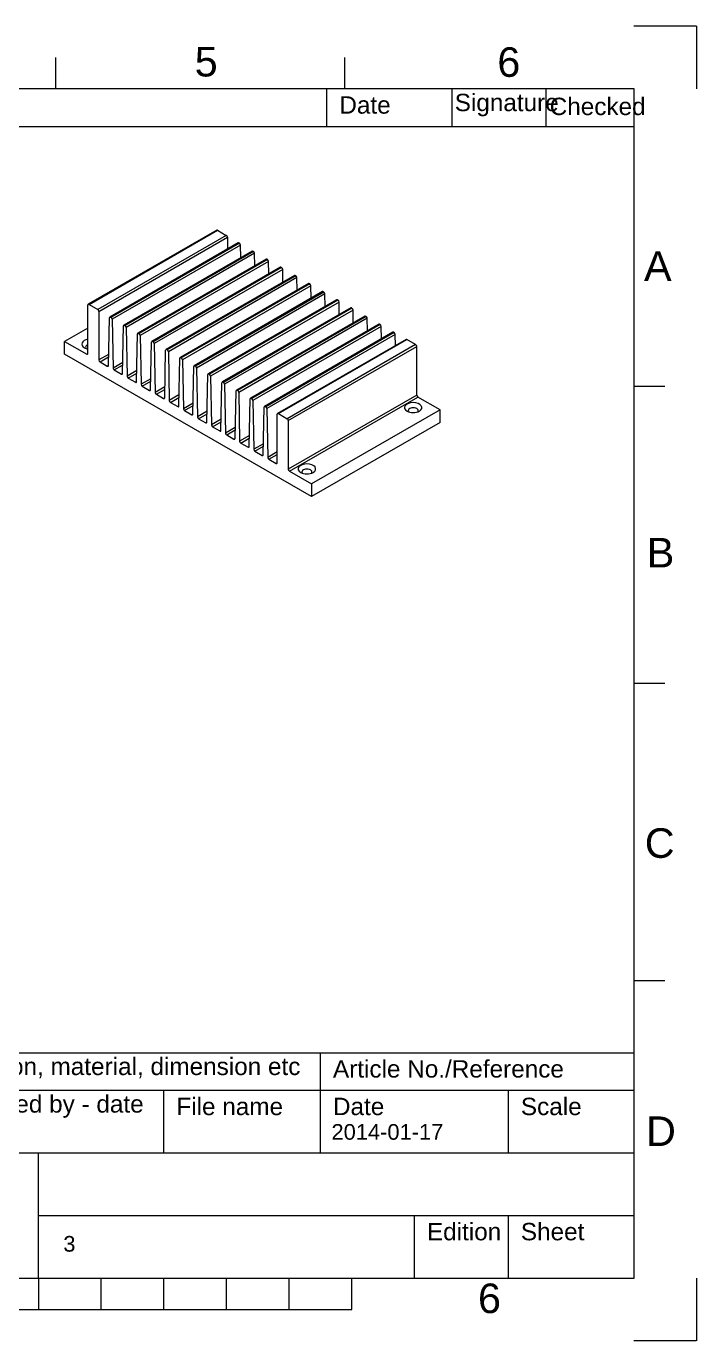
# Model space of a CAD drawing. Header units: millimetres. Extents: x 0 to 297, y 0 to 330.
# Drawn here: x 190 to 297, y 0 to 210 of the extents above; entities that cross this region are included whole.
import ezdxf

# ---------------------------------------------------------------- set-up
doc = ezdxf.new("R2010")
doc.units = ezdxf.units.MM
for name, color, linetype, lineweight in [('CONTINUOUS', 7, 'Continuous', 0), ('TANGENT EDGES', 7, 'Continuous', 0), ('VISIBLE', 7, 'Continuous', 0)]:
    doc.layers.add(name, color=color, linetype=linetype, lineweight=lineweight)

# ---------------------------------------------------------------- blocks, each defined once
blk = doc.blocks.new('BLOCK2')
at = {"layer": 'CONTINUOUS'}
for p, q in [((0, 209.99), (0, 199.99)), ((10.02, 209.99), (0.02, 209.99)), ((296.96, 209.99), (286.96, 209.99)), ((297, 199.99), (297, 209.99)), ((56.17, 200), (56.17, 205)), ((102.33, 200), (102.33, 205)), ((148.5, 200), (148.5, 205)), ((194.67, 199.99), (194.67, 204.99)), ((240.83, 199.99), (240.83, 204.99)), ((287, 200), (10, 200)), ((10, 200), (10, 10)), ((116.94, 193.99), (116.94, 199.99)), ((128.96, 193.99), (128.96, 199.99)), ((237.96, 193.99), (237.96, 199.99)), ((257.96, 193.99), (257.96, 199.99)), ((272.96, 193.99), (272.96, 199.99)), ((287, 10), (287, 200)), ((116.96, 193.99), (286.96, 193.99)), ((5, 152.5), (10, 152.5)), ((286.94, 152.5), (291.94, 152.5)), ((10, 105), (5, 105)), ((291.94, 105), (286.94, 105)), ((10, 57.5), (5, 57.5)), ((291.94, 57.5), (286.94, 57.5)), ((116.94, 46), (286.94, 46)), ((116.94, 40), (116.94, 46)), ((131.94, 40), (131.94, 46)), ((148.94, 40), (148.94, 46)), ((236.94, 40), (236.94, 46)), ((116.94, 40), (286.94, 40)), ((116.94, 10), (116.94, 40)), ((148.94, 30), (148.94, 40)), ((173.94, 30), (173.94, 40)), ((211.94, 30), (211.94, 40)), ((236.94, 30), (236.94, 40)), ((266.94, 30), (266.94, 40)), ((116.94, 30), (286.94, 30)), ((191.94, 10), (191.94, 30)), ((191.94, 20), (286.94, 20)), ((251.94, 10), (251.94, 20)), ((266.94, 10), (266.94, 20)), ((191.94, 10), (191.94, 15)), ((0, 0), (0, 10)), ((10, 10), (287, 10)), ((56.17, 10), (56.17, 5)), ((102.33, 10), (102.33, 5)), ((141.94, 5), (141.94, 10)), ((151.94, 5), (151.94, 10)), ((161.94, 5), (161.94, 10)), ((171.94, 5), (171.94, 10)), ((181.94, 5), (181.94, 10)), ((191.94, 10), (191.94, 5)), ((201.94, 5), (201.94, 10)), ((211.94, 5), (211.94, 10)), ((221.94, 5), (221.94, 10)), ((231.94, 5), (231.94, 10)), ((241.94, 5), (241.94, 10)), ((297, 0), (297, 10)), ((141.94, 5), (241.94, 5)), ((0, 0), (10, 0)), ((296.94, 0), (286.94, 0))]:
    blk.add_line(p, q, dxfattribs=at)
at = {"layer": 'CONTINUOUS', "attachment_point": 4}
for s, insert, char_height in [('{\\fArial|b0|i0|c0|p0;\\C7;1}{\\fArial|b0|i0|c0|p0;\\C7;}', (32.27, 204.25), 4.7214), ('{\\fArial|b0|i0|c0|p0;\\C7;2}{\\fArial|b0|i0|c0|p0;\\C7;}', (77.96, 204.25), 4.7214), ('{\\fArial|b0|i0|c0|p0;\\C7;3}{\\fArial|b0|i0|c0|p0;\\C7;}', (121.25, 204.36), 4.7214), ('{\\fArial|b0|i0|c0|p0;\\C7;4}{\\fArial|b0|i0|c0|p0;\\C7;}', (171.46, 204.24), 4.7214), ('{\\fArial|b0|i0|c0|p0;\\C7;5}{\\fArial|b0|i0|c0|p0;\\C7;}', (216.86, 204.3), 4.7214), ('{\\fArial|b0|i0|c0|p0;\\C7;6}{\\fArial|b0|i0|c0|p0;\\C7;}', (265.17, 204.24), 4.7214), ('{\\fArial|b0|i0|c0|p0;\\C7;RevNo}{\\fArial|b0|i0|c0|p0;\\C7;}', (118, 197.4), 2.7773), ('{\\fArial|b0|i0|c0|p0;\\C7;Revision note}{\\fArial|b0|i0|c0|p0;\\C7;}', (130.95, 197.4), 2.7773), ('{\\fArial|b0|i0|c0|p0;\\C7;Date}{\\fArial|b0|i0|c0|p0;\\C7;}', (239.95, 197.4), 2.7773), ('{\\fArial|b0|i0|c0|p0;\\C7;Signature}{\\fArial|b0|i0|c0|p0;\\C7;}', (258.37, 197.4), 2.7773), ('{\\fArial|b0|i0|c0|p0;\\C7;Checked}{\\fArial|b0|i0|c0|p0;\\C7;}', (273.53, 197.17), 2.7773), ('{\\fArial|b0|i0|c0|p0;\\C7;A}{\\fArial|b0|i0|c0|p0;\\C7;}', (4.98, 172.03), 4.7214), ('{\\fArial|b0|i0|c0|p0;\\C7;A}{\\fArial|b0|i0|c0|p0;\\C7;}', (288.59, 171.68), 4.7214), ('{\\fArial|b0|i0|c0|p0;\\C7;B}{\\fArial|b0|i0|c0|p0;\\C7;}', (5.62, 125.89), 4.7214), ('{\\fArial|b0|i0|c0|p0;\\C7;B}{\\fArial|b0|i0|c0|p0;\\C7;}', (289.03, 125.89), 4.7214), ('{\\fArial|b0|i0|c0|p0;\\C7;C}{\\fArial|b0|i0|c0|p0;\\C7;}', (5.19, 80.03), 4.7214), ('{\\fArial|b0|i0|c0|p0;\\C7;C}{\\fArial|b0|i0|c0|p0;\\C7;}', (288.71, 79.47), 4.7214), ('{\\fArial|b0|i0|c0|p0;\\C7;Itemref}{\\fArial|b0|i0|c0|p0;\\C7;}', (118.93, 43.41), 2.7773), ('{\\fArial|b0|i0|c0|p0;\\C7;Quantity}{\\fArial|b0|i0|c0|p0;\\C7;}', (133.93, 43.41), 2.7773), ('{\\fArial|b0|i0|c0|p0;\\C7;Title/Name, designation, material, dimension etc}{\\fArial|b0|i0|c0|p0;\\C7;}', (150.93, 43.41), 2.7773), ('{\\fArial|b0|i0|c0|p0;\\C7;Article No./Reference}{\\fArial|b0|i0|c0|p0;\\C7;}', (238.93, 43.41), 2.7773), ('{\\fArial|b0|i0|c0|p0;\\C7;Drawn by}{\\fArial|b0|i0|c0|p0;\\C7;}', (118.93, 37.41), 2.7773), ('{\\fArial|b0|i0|c0|p0;\\C7;Checked by}{\\fArial|b0|i0|c0|p0;\\C7;}', (150.93, 37.41), 2.7773), ('{\\fArial|b0|i0|c0|p0;\\C7;Approved by - date}{\\fArial|b0|i0|c0|p0;\\C7;}', (175.93, 37.41), 2.7773), ('{\\fArial|b0|i0|c0|p0;\\C7;File name}{\\fArial|b0|i0|c0|p0;\\C7;}', (213.93, 37.41), 2.7773), ('{\\fArial|b0|i0|c0|p0;\\C7;Date}{\\fArial|b0|i0|c0|p0;\\C7;}', (238.93, 37.41), 2.7773), ('{\\fArial|b0|i0|c0|p0;\\C7;Scale}{\\fArial|b0|i0|c0|p0;\\C7;}', (268.93, 37.41), 2.7773), ('{\\fArial|b0|i0|c0|p0;\\C7;D}{\\fArial|b0|i0|c0|p0;\\C7;}', (5.34, 33.89), 4.7214), ('{\\fArial|b0|i0|c0|p0;\\C7;D}{\\fArial|b0|i0|c0|p0;\\C7;}', (288.92, 33.47), 4.7214), ('{\\fArial|b0|i0|c0|p0;\\C7;Nick Johnson}{\\fArial|b0|i0|c0|p0;\\C7;}', (118.63, 33.01), 2.4996), ('{\\fArial|b0|i0|c0|p0;\\C7;2014-01-17}{\\fArial|b0|i0|c0|p0;\\C7;}', (238.69, 33.34), 2.4996), ('{\\fArial|b0|i0|c0|p0;\\C7;Edition}{\\fArial|b0|i0|c0|p0;\\C7;}', (253.93, 17.41), 2.7773), ('{\\fArial|b0|i0|c0|p0;\\C7;Sheet}{\\fArial|b0|i0|c0|p0;\\C7;}', (268.93, 17.41), 2.7773), ('{\\fArial|b0|i0|c0|p0;\\C7;3}{\\fArial|b0|i0|c0|p0;\\C7;}', (195.88, 15.46), 2.4996), ('{\\fArial|b0|i0|c0|p0;\\C7;1}{\\fArial|b0|i0|c0|p0;\\C7;}', (27.39, 6.79), 4.7214), ('{\\fArial|b0|i0|c0|p0;\\C7;2}{\\fArial|b0|i0|c0|p0;\\C7;}', (81.36, 6.85), 4.7214), ('{\\fArial|b0|i0|c0|p0;\\C7;3}{\\fArial|b0|i0|c0|p0;\\C7;}', (126.09, 6.61), 4.7214), ('{\\fArial|b0|i0|c0|p0;\\C7;6}{\\fArial|b0|i0|c0|p0;\\C7;}', (262.08, 6.74), 4.7214)]:
    blk.add_mtext(s, dxfattribs=dict(at, insert=insert, char_height=char_height))

msp = doc.modelspace()

# ---------------------------------------------------------------- linework, layer by layer
at = {"layer": 'TANGENT EDGES'}
for p, q in [((199.983, 165.564), (220.49, 177.403)), ((221.904, 176.586), (201.398, 164.747)), ((201.574, 164.441), (222.081, 176.28)), ((223.916, 175.365), (203.41, 163.526)), ((223.994, 175.32), (203.488, 163.481)), ((224.171, 175.018), (203.665, 163.179)), ((226.162, 174.068), (205.656, 162.229)), ((226.241, 174.023), (205.735, 162.184)), ((226.418, 173.721), (205.912, 161.882)), ((228.409, 172.771), (207.903, 160.932)), ((228.487, 172.726), (207.981, 160.887)), ((228.664, 172.424), (208.158, 160.585)), ((230.655, 171.474), (210.149, 159.635)), ((230.734, 171.429), (210.228, 159.59)), ((230.911, 171.127), (210.405, 159.288)), ((232.902, 170.177), (212.396, 158.338)), ((232.98, 170.132), (212.474, 158.293)), ((233.157, 169.83), (212.651, 157.991)), ((235.148, 168.88), (214.642, 157.041)), ((235.227, 168.835), (214.721, 156.996)), ((235.404, 168.533), (214.897, 156.694)), ((237.395, 167.583), (216.889, 155.744)), ((237.473, 167.538), (216.967, 155.699)), ((237.65, 167.236), (217.144, 155.397)), ((239.641, 166.286), (219.135, 154.447)), ((239.72, 166.241), (219.214, 154.402)), ((239.897, 165.939), (219.39, 154.1)), ((241.888, 164.989), (221.382, 153.15)), ((241.966, 164.944), (221.46, 153.105)), ((242.143, 164.642), (221.637, 152.803)), ((244.134, 163.692), (223.628, 151.853)), ((244.213, 163.647), (223.707, 151.808)), ((244.389, 163.345), (223.883, 151.506)), ((246.381, 162.395), (225.874, 150.556)), ((246.459, 162.35), (225.953, 150.511)), ((246.636, 162.048), (226.13, 150.209)), ((248.627, 161.098), (228.121, 149.259)), ((248.706, 161.053), (228.2, 149.214)), ((248.882, 160.751), (228.376, 148.912)), ((230.212, 148.111), (250.718, 159.95)), ((199.807, 157.705), (199.63, 157.603)), ((203.117, 157.575), (201.574, 156.684)), ((252.133, 159.134), (231.627, 147.295)), ((231.803, 146.988), (252.309, 158.828)), ((201.751, 156.378), (203.109, 157.162)), ((203.082, 155.814), (202.905, 155.712)), ((205.363, 156.279), (203.816, 155.385)), ((203.993, 155.084), (205.355, 155.87)), ((205.328, 154.517), (205.151, 154.415)), ((207.61, 154.982), (206.063, 154.088)), ((206.24, 153.787), (207.602, 154.573)), ((209.856, 153.685), (208.309, 152.791)), ((207.575, 153.22), (207.398, 153.118)), ((208.486, 152.49), (209.848, 153.276)), ((209.821, 151.923), (209.644, 151.821)), ((212.103, 152.388), (210.556, 151.494)), ((210.733, 151.193), (212.095, 151.979)), ((212.068, 150.626), (211.891, 150.524)), ((214.349, 151.091), (212.802, 150.197)), ((212.979, 149.896), (214.341, 150.682)), ((214.314, 149.329), (214.137, 149.227)), ((216.596, 149.794), (215.049, 148.9)), ((215.225, 148.599), (216.588, 149.385)), ((252.309, 151.071), (231.803, 139.232)), ((231.98, 138.926), (252.486, 150.765)), ((216.561, 148.032), (216.384, 147.93)), ((218.842, 148.497), (217.295, 147.603)), ((217.472, 147.302), (218.834, 148.088)), ((221.089, 147.199), (219.542, 146.306)), ((218.807, 146.735), (218.63, 146.633)), ((219.718, 146.005), (221.08, 146.791)), ((221.054, 145.438), (220.877, 145.336)), ((223.335, 145.902), (221.788, 145.009)), ((221.965, 144.708), (223.327, 145.494)), ((223.3, 144.141), (223.123, 144.039)), ((225.582, 144.605), (224.035, 143.712)), ((224.211, 143.411), (225.573, 144.197)), ((225.547, 142.844), (225.37, 142.742)), ((227.828, 143.308), (226.281, 142.415)), ((226.458, 142.114), (227.82, 142.9)), ((227.793, 141.547), (227.616, 141.445)), ((230.036, 141.989), (228.528, 141.118)), ((228.704, 140.817), (230.036, 141.585)), ((230.036, 140.252), (229.859, 140.15))]:
    msp.add_line(p, q, dxfattribs=at)
at = {"layer": 'VISIBLE'}
for p, q in [((220.365, 177.415), (199.858, 165.576)), ((220.49, 177.403), (221.904, 176.586)), ((223.791, 175.378), (203.285, 163.538)), ((222.081, 176.28), (222.081, 174.39)), ((223.994, 175.32), (223.916, 175.365)), ((224.21, 173.026), (224.171, 175.018)), ((226.037, 174.081), (205.531, 162.241)), ((228.284, 172.784), (207.778, 160.944)), ((226.241, 174.023), (226.162, 174.068)), ((226.456, 171.729), (226.418, 173.721)), ((228.487, 172.726), (228.409, 172.771)), ((228.703, 170.432), (228.664, 172.424)), ((230.53, 171.487), (210.024, 159.647)), ((232.777, 170.19), (212.271, 158.35)), ((230.734, 171.429), (230.655, 171.474)), ((230.949, 169.135), (230.911, 171.127)), ((232.98, 170.132), (232.902, 170.177)), ((235.023, 168.893), (214.517, 157.053)), ((233.196, 167.838), (233.157, 169.83)), ((235.227, 168.835), (235.148, 168.88)), ((235.442, 166.541), (235.404, 168.533)), ((237.27, 167.596), (216.764, 155.756)), ((239.516, 166.299), (219.01, 154.459)), ((237.473, 167.538), (237.395, 167.583)), ((237.689, 165.244), (237.65, 167.236)), ((239.72, 166.241), (239.641, 166.286)), ((239.935, 163.947), (239.897, 165.939)), ((199.807, 157.705), (199.807, 165.462)), ((199.983, 165.564), (201.398, 164.747)), ((201.574, 164.441), (201.574, 156.684)), ((241.763, 165.002), (221.257, 153.162)), ((241.966, 164.944), (241.888, 164.989)), ((242.182, 162.65), (242.143, 164.642)), ((199.807, 161.787), (196.094, 159.644)), ((203.082, 155.81), (203.233, 163.429)), ((203.41, 163.526), (203.488, 163.481)), ((203.665, 163.179), (203.816, 155.385)), ((205.328, 154.513), (205.479, 162.132)), ((205.656, 162.229), (205.735, 162.184)), ((205.912, 161.882), (206.063, 154.088)), ((244.009, 163.705), (223.503, 151.865)), ((246.256, 162.408), (225.749, 150.568)), ((244.213, 163.647), (244.134, 163.692)), ((244.428, 161.353), (244.389, 163.345)), ((246.459, 162.35), (246.381, 162.395)), ((246.675, 160.056), (246.636, 162.048)), ((196.094, 159.644), (199.63, 157.603)), ((196.094, 157.603), (196.094, 159.644)), ((207.575, 153.216), (207.726, 160.835)), ((207.903, 160.932), (207.981, 160.887)), ((208.158, 160.585), (208.309, 152.791)), ((210.149, 159.635), (210.228, 159.59)), ((248.502, 161.111), (227.996, 149.271)), ((250.593, 159.963), (230.087, 148.124)), ((248.706, 161.053), (248.627, 161.098)), ((248.917, 158.995), (248.882, 160.751)), ((252.133, 159.134), (250.718, 159.95)), ((235.516, 134.843), (196.094, 157.603)), ((209.821, 151.919), (209.972, 159.538)), ((210.405, 159.288), (210.556, 151.494)), ((212.068, 150.622), (212.219, 158.241)), ((212.396, 158.338), (212.474, 158.293)), ((212.651, 157.991), (212.802, 150.197)), ((252.309, 151.071), (252.309, 158.828)), ((201.751, 156.378), (202.905, 155.712)), ((214.314, 149.325), (214.465, 156.944)), ((214.642, 157.041), (214.721, 156.996)), ((214.897, 156.694), (215.049, 148.9)), ((216.561, 148.028), (216.712, 155.647)), ((216.889, 155.744), (216.967, 155.699)), ((217.144, 155.397), (217.295, 147.603)), ((203.993, 155.084), (205.151, 154.415)), ((206.24, 153.787), (207.398, 153.118)), ((218.807, 146.731), (218.958, 154.35)), ((219.135, 154.447), (219.214, 154.402)), ((219.39, 154.1), (219.542, 146.306)), ((208.486, 152.49), (209.644, 151.821)), ((210.733, 151.193), (211.891, 150.524)), ((221.054, 145.434), (221.205, 153.053)), ((221.382, 153.15), (221.46, 153.105)), ((221.637, 152.803), (221.788, 145.009)), ((223.3, 144.137), (223.451, 151.756)), ((223.628, 151.853), (223.707, 151.808)), ((223.883, 151.506), (224.035, 143.712)), ((212.979, 149.896), (214.137, 149.227)), ((225.546, 142.84), (225.698, 150.459)), ((225.874, 150.556), (225.953, 150.511)), ((226.13, 150.209), (226.281, 142.415)), ((227.793, 141.543), (227.944, 149.162)), ((228.121, 149.259), (228.2, 149.214)), ((256.022, 148.724), (252.486, 150.765)), ((215.225, 148.599), (216.384, 147.93)), ((217.472, 147.302), (218.63, 146.633)), ((228.376, 148.912), (228.528, 141.118)), ((230.036, 140.252), (230.036, 148.009)), ((230.212, 148.111), (231.627, 147.295)), ((256.022, 148.724), (235.516, 136.884)), ((256.022, 146.682), (256.022, 148.724)), ((219.718, 146.005), (220.877, 145.336)), ((231.803, 146.988), (231.803, 139.232)), ((256.022, 146.682), (235.516, 134.843)), ((221.965, 144.708), (223.123, 144.039)), ((224.211, 143.411), (225.37, 142.742)), ((226.458, 142.114), (227.616, 141.445)), ((228.704, 140.817), (229.859, 140.15)), ((231.98, 138.926), (235.516, 136.884)), ((235.516, 136.884), (235.516, 134.843))]:
    msp.add_line(p, q, dxfattribs=at)
for centre, major_axis, start_param, end_param in [((220.49, 177.199), (-0.125, 0.217), -0.7853982, 0), ((221.904, 176.382), (-0.125, 0.217), 3.9269908, 5.4977871), ((223.916, 175.161), (-0.125, 0.217), -0.7853982, 0), ((223.994, 175.116), (-0.125, 0.217), 3.9496523, 5.4977871), ((226.162, 173.864), (-0.125, 0.217), -0.7853982, 0), ((226.241, 173.819), (-0.125, 0.217), 3.9496523, 5.4977871), ((228.409, 172.567), (-0.125, 0.217), -0.7853982, 0), ((228.487, 172.522), (-0.125, 0.217), 3.9496523, 5.4977871), ((230.655, 171.27), (-0.125, 0.217), -0.7853982, 0), ((230.734, 171.225), (-0.125, 0.217), 3.9496523, 5.4977871), ((232.902, 169.973), (-0.125, 0.217), -0.7853982, 0), ((232.98, 169.928), (-0.125, 0.217), 3.9496523, 5.4977871), ((235.148, 168.676), (-0.125, 0.217), -0.7853982, 0), ((235.227, 168.631), (-0.125, 0.217), 3.9496523, 5.4977871), ((237.395, 167.379), (-0.125, 0.217), -0.7853982, 0), ((237.473, 167.334), (-0.125, 0.217), 3.9496523, 5.4977871), ((239.641, 166.082), (-0.125, 0.217), -0.7853982, 0), ((239.72, 166.037), (-0.125, 0.217), 3.9496523, 5.4977871), ((199.983, 165.36), (-0.125, 0.217), 0, 0.7853982), ((199.983, 165.36), (-0.125, 0.217), -0.7853982, 0), ((201.398, 164.543), (-0.125, 0.217), 3.9269908, 5.4977871), ((241.888, 164.785), (-0.125, 0.217), -0.7853982, 0), ((241.966, 164.74), (-0.125, 0.217), 3.9496523, 5.4977871), ((203.41, 163.322), (-0.125, 0.217), 0, 0.7627367), ((203.41, 163.322), (-0.125, 0.217), -0.7853982, 0), ((203.488, 163.277), (-0.125, 0.217), 3.9496523, 5.4977871), ((205.656, 162.025), (-0.125, 0.217), 0, 0.7627367), ((205.656, 162.025), (-0.125, 0.217), -0.7853982, 0), ((205.735, 161.98), (-0.125, 0.217), 3.9496523, 5.4977871), ((244.134, 163.488), (-0.125, 0.217), -0.7853982, 0), ((244.213, 163.443), (-0.125, 0.217), 3.9496523, 5.4977871), ((246.381, 162.191), (-0.125, 0.217), -0.7853982, 0), ((246.459, 162.146), (-0.125, 0.217), 3.9496523, 5.4977871), ((200.231, 159.216), (1.4, 0), -4.4045019, -2.3561945), ((207.903, 160.728), (-0.125, 0.217), 0, 0.7627367), ((207.903, 160.728), (-0.125, 0.217), -0.7853982, 0), ((207.981, 160.683), (-0.125, 0.217), 3.9496523, 5.4977871), ((210.149, 159.431), (-0.125, 0.217), 0, 0.7627367), ((210.149, 159.431), (-0.125, 0.217), -0.7853982, 0), ((248.627, 160.894), (-0.125, 0.217), -0.7853982, 0), ((248.706, 160.849), (-0.125, 0.217), 3.9496523, 5.4977871), ((250.718, 159.746), (-0.125, 0.217), -0.7853982, 0), ((200.231, 159.216), (1.4, 0), -2.3561945, -1.8786834), ((200.231, 158.726), (0.8, 0), 2.1297862, 3.1415927), ((200.231, 158.726), (0.8, 0), 3.1415927, 3.5993548), ((199.63, 157.807), (0.125, -0.217), -0.7853982, 0), ((199.63, 157.807), (0.125, -0.217), 0, 0.7853982), ((210.228, 159.386), (-0.125, 0.217), 3.9496523, 5.4977871), ((212.396, 158.134), (-0.125, 0.217), 0, 0.7627367), ((212.396, 158.134), (-0.125, 0.217), -0.7853982, 0), ((212.474, 158.089), (-0.125, 0.217), 3.9496523, 5.4977871), ((252.133, 158.93), (-0.125, 0.217), 3.9269908, 5.4977871), ((201.751, 156.582), (0.125, -0.217), -2.3561945, -0.7853982), ((202.905, 155.916), (0.125, -0.217), -0.7853982, 0), ((202.905, 155.916), (0.125, -0.217), 0, 0.7627367), ((214.642, 156.837), (-0.125, 0.217), 0, 0.7627367), ((214.642, 156.837), (-0.125, 0.217), -0.7853982, 0), ((214.721, 156.792), (-0.125, 0.217), 3.9496523, 5.4977871), ((216.889, 155.54), (-0.125, 0.217), 0, 0.7627367), ((216.889, 155.54), (-0.125, 0.217), -0.7853982, 0), ((216.967, 155.495), (-0.125, 0.217), 3.9496523, 5.4977871), ((203.993, 155.288), (0.125, -0.217), -2.333533, -0.7853982), ((205.151, 154.619), (0.125, -0.217), -0.7853982, 0), ((205.151, 154.619), (0.125, -0.217), 0, 0.7627367), ((206.24, 153.991), (0.125, -0.217), -2.333533, -0.7853982), ((219.135, 154.243), (-0.125, 0.217), 0, 0.7627367), ((219.135, 154.243), (-0.125, 0.217), -0.7853982, 0), ((219.214, 154.198), (-0.125, 0.217), 3.9496523, 5.4977871), ((207.398, 153.322), (0.125, -0.217), -0.7853982, 0), ((207.398, 153.322), (0.125, -0.217), 0, 0.7627367), ((208.486, 152.694), (0.125, -0.217), -2.333533, -0.7853982), ((209.644, 152.025), (0.125, -0.217), -0.7853982, 0), ((209.644, 152.025), (0.125, -0.217), 0, 0.7627367), ((210.733, 151.397), (0.125, -0.217), -2.333533, -0.7853982), ((221.382, 152.946), (-0.125, 0.217), 0, 0.7627367), ((221.382, 152.946), (-0.125, 0.217), -0.7853982, 0), ((221.46, 152.901), (-0.125, 0.217), 3.9496523, 5.4977871), ((223.628, 151.649), (-0.125, 0.217), 0, 0.7627367), ((223.628, 151.649), (-0.125, 0.217), -0.7853982, 0), ((223.707, 151.604), (-0.125, 0.217), 3.9496523, 5.4977871), ((211.891, 150.728), (0.125, -0.217), -0.7853982, 0), ((211.891, 150.728), (0.125, -0.217), 0, 0.7627367), ((212.979, 150.1), (0.125, -0.217), -2.333533, -0.7853982), ((214.137, 149.431), (0.125, -0.217), -0.7853982, 0), ((214.137, 149.431), (0.125, -0.217), 0, 0.7627367), ((225.874, 150.352), (-0.125, 0.217), 0, 0.7627367), ((225.874, 150.352), (-0.125, 0.217), -0.7853982, 0), ((225.953, 150.307), (-0.125, 0.217), 3.9496523, 5.4977871), ((228.121, 149.055), (-0.125, 0.217), 0, 0.7627367), ((228.121, 149.055), (-0.125, 0.217), -0.7853982, 0), ((228.2, 149.01), (-0.125, 0.217), 3.9496523, 5.4977871), ((251.744, 149.071), (1.4, 0), 5.4977871, 10.2101761), ((252.486, 150.969), (-0.125, 0.217), 0.7853982, 2.3561945), ((215.225, 148.803), (0.125, -0.217), -2.333533, -0.7853982), ((216.384, 148.134), (0.125, -0.217), -0.7853982, 0), ((216.384, 148.134), (0.125, -0.217), 0, 0.7627367), ((217.472, 147.506), (0.125, -0.217), -2.333533, -0.7853982), ((230.212, 147.907), (-0.125, 0.217), 0, 0.7853982), ((230.212, 147.907), (-0.125, 0.217), -0.7853982, 0), ((231.627, 147.091), (-0.125, 0.217), 3.9269908, 5.4977871), ((251.744, 149.071), (1.4, 0), 3.9269908, 5.4977871), ((251.744, 148.581), (0.8, 0), 0, 3.1415927), ((251.744, 148.581), (0.8, 0), 3.1415927, 3.5993548), ((251.744, 148.581), (0.8, 0), 5.8254232, 6.2831853), ((218.63, 146.837), (0.125, -0.217), -0.7853982, 0), ((218.63, 146.837), (0.125, -0.217), 0, 0.7627367), ((219.718, 146.209), (0.125, -0.217), -2.333533, -0.7853982), ((220.877, 145.54), (0.125, -0.217), -0.7853982, 0), ((220.877, 145.54), (0.125, -0.217), 0, 0.7627367), ((221.965, 144.912), (0.125, -0.217), -2.333533, -0.7853982), ((223.123, 144.243), (0.125, -0.217), -0.7853982, 0), ((223.123, 144.243), (0.125, -0.217), 0, 0.7627367), ((224.211, 143.615), (0.125, -0.217), -2.333533, -0.7853982), ((225.37, 142.946), (0.125, -0.217), 0, 0.7627367), ((225.37, 142.946), (0.125, -0.217), -0.7853982, 0), ((226.458, 142.318), (0.125, -0.217), -2.333533, -0.7853982), ((227.616, 141.649), (0.125, -0.217), -0.7853982, 0), ((227.616, 141.649), (0.125, -0.217), 0, 0.7627367), ((228.704, 141.021), (0.125, -0.217), -2.333533, -0.7853982), ((229.859, 140.354), (0.125, -0.217), -0.7853982, 0), ((229.859, 140.354), (0.125, -0.217), 0, 0.7853982), ((231.98, 139.13), (0.125, -0.217), -2.3561945, -0.7853982), ((234.773, 139.273), (1.4, 0), 5.4977871, 10.2101761), ((234.773, 139.273), (1.4, 0), 3.9269908, 5.4977871), ((234.773, 138.783), (0.8, 0), 0, 3.1415927), ((234.773, 138.783), (0.8, 0), 3.1415927, 3.5993548), ((234.773, 138.783), (0.8, 0), 5.8254232, 6.2831853)]:
    msp.add_ellipse(centre, major_axis=major_axis, ratio=0.5773503, start_param=start_param, end_param=end_param, dxfattribs=at)

# ---------------------------------------------------------------- block references
at = {"layer": 'CONTINUOUS'}
msp.add_blockref('BLOCK2', (0, 0), dxfattribs=at)

doc.saveas('drawing.dxf')
